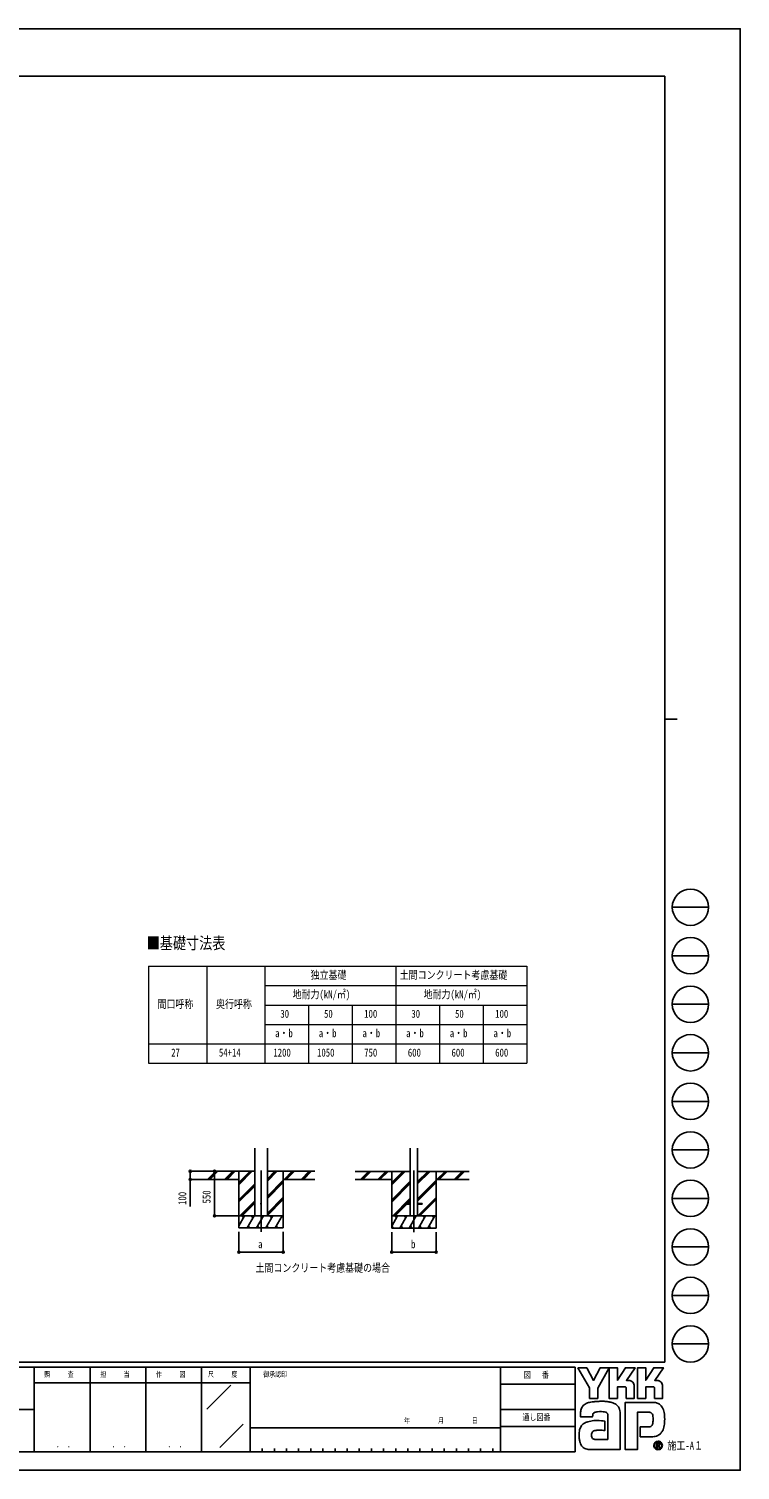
# Model space of a CAD drawing. Units: millimetres, scale not verified. Extents: x -12615 to 12615, y -8910 to 8910.
# Drawn here: x 3818 to 12615, y -8910 to 8910 of the extents above; entities that cross this region are included whole.
import ezdxf
from ezdxf.enums import TextEntityAlignment as Align

# ---------------------------------------------------------------- set-up
doc = ezdxf.new("R2010")
doc.units = ezdxf.units.MM
doc.header["$LTSCALE"] = 50
doc.layers.add('0-1_TABLE1', color=7, linetype='Continuous', lineweight=18)
for name, color, linetype in [('0-2_USER1', 3, 'Continuous'), ('0-3_YKK_12', 2, 'Continuous'), ('0-5_YKK_A1', 4, 'Continuous'), ('0-6_YKK_D', 6, 'Continuous'), ('0-7_YKK_ZWAK', 7, 'Continuous')]:
    doc.layers.add(name, color=color, linetype=linetype)
doc.styles.add('ＭＳ ゴシック', font='')
doc.styles.get('ＭＳ ゴシック').set_extended_font_data('MS Gothic')

msp = doc.modelspace()

# ---------------------------------------------------------------- linework, layer by layer
at = {"layer": '0-1_TABLE1'}
for p, q in [((5298.06, -2678.91), (9978.06, -2678.91)), ((5298.06, -2678.91), (5298.06, -3878.91)), ((6018.06, -2678.91), (6018.06, -3878.91)), ((6738.06, -2678.91), (6738.06, -3878.91)), ((8358.06, -2678.91), (8358.06, -3878.91)), ((6738.06, -2918.91), (9978.06, -2918.91)), ((6738.06, -3158.91), (9978.06, -3158.91)), ((7278.06, -3158.91), (7278.06, -3878.91)), ((7818.06, -3158.91), (7818.06, -3878.91)), ((8898.06, -3158.91), (8898.06, -3878.91)), ((9438.06, -3158.91), (9438.06, -3878.91)), ((6738.06, -3398.91), (9978.06, -3398.91)), ((5298.06, -3638.91), (9978.06, -3638.91)), ((5298.06, -3878.91), (9978.06, -3878.91))]:
    msp.add_line(p, q, dxfattribs=at)
msp.add_lwpolyline([(9978.06, -2678.91), (9978.06, -3158.91), (9978.06, -3878.91)], dxfattribs=at)
at = {"layer": '0-3_YKK_12'}
for p, q in [((6690.06, -5205.79), (6690.06, -5964.99)), ((8581.06, -5206.79), (8581.06, -5965.99))]:
    msp.add_line(p, q, dxfattribs=at)
at = {"layer": '0-5_YKK_A1'}
for p, q in [((6612.31, -5765), (6612.31, -4929.64)), ((6767.81, -5765), (6767.81, -4929.64)), ((8535.86, -4930.64), (8535.86, -5766)), ((8626.26, -4930.64), (8626.26, -5766)), ((6612.31, -5215), (5964.11, -5215)), ((6415.06, -5315), (5964.11, -5315)), ((6030.8, -5313.59), (6129.39, -5215)), ((6043.53, -5315), (6143.53, -5215)), ((6057.68, -5315), (6157.68, -5215)), ((6242.93, -5313.59), (6341.52, -5215)), ((6255.67, -5315), (6355.67, -5215)), ((6269.81, -5315), (6369.81, -5215)), ((6415.06, -5215), (6415.06, -5914.99)), ((6415.06, -5381.88), (6581.94, -5215)), ((6415.06, -5367.73), (6567.8, -5215)), ((6415.06, -5353.59), (6553.66, -5215)), ((6767.81, -5337.49), (6890.31, -5215)), ((6767.81, -5323.35), (6876.17, -5215)), ((6767.81, -5309.21), (6862.02, -5215)), ((6767.81, -5215), (7355.68, -5215)), ((6767.81, -5521.34), (6965.06, -5324.09)), ((6767.81, -5535.48), (6965.06, -5338.23)), ((6965.06, -5215), (6965.06, -5914.99)), ((6965.06, -5315), (7355.68, -5315)), ((6974.16, -5315), (7074.16, -5215)), ((6988.3, -5315), (7088.3, -5215)), ((7002.44, -5315), (7102.44, -5215)), ((7186.29, -5315), (7286.29, -5215)), ((7200.43, -5315), (7300.43, -5215)), ((7214.57, -5315), (7314.57, -5215)), ((8535.86, -5216), (7855.11, -5216)), ((8306.06, -5316), (7855.11, -5316)), ((7921.8, -5314.59), (8020.39, -5216)), ((7934.53, -5316), (8034.54, -5216)), ((7948.68, -5316), (8048.68, -5216)), ((8133.93, -5314.59), (8232.53, -5216)), ((8146.67, -5316), (8246.67, -5216)), ((8160.81, -5316), (8260.81, -5216)), ((8306.06, -5216), (8306.06, -5915.99)), ((8306.06, -5382.88), (8472.94, -5216)), ((8306.06, -5368.73), (8458.8, -5216)), ((8306.06, -5354.59), (8444.66, -5216)), ((8306.06, -5566.72), (8535.86, -5336.92)), ((8626.26, -5371.04), (8781.31, -5216)), ((8626.26, -5356.9), (8767.17, -5216)), ((8626.26, -5342.76), (8753.03, -5216)), ((8626.26, -5216), (9264.27, -5216)), ((8626.26, -5554.89), (8856.06, -5325.09)), ((8626.26, -5569.03), (8856.06, -5339.23)), ((8856.06, -5216), (8856.06, -5915.99)), ((8856.06, -5316), (9264.27, -5316)), ((8865.16, -5316), (8965.16, -5216)), ((8879.3, -5316), (8979.3, -5216)), ((8893.44, -5316), (8993.44, -5216)), ((9077.29, -5316), (9177.29, -5216)), ((9091.43, -5316), (9191.43, -5216)), ((9105.57, -5316), (9205.57, -5216)), ((6415.06, -5565.72), (6612.31, -5368.47)), ((6415.06, -5579.86), (6612.31, -5382.62)), ((6415.06, -5594.01), (6612.31, -5396.76)), ((6767.81, -5549.62), (6965.06, -5352.38)), ((8306.06, -5580.86), (8535.86, -5351.07)), ((8306.06, -5595.01), (8535.86, -5365.21)), ((8626.26, -5583.17), (8856.06, -5353.38)), ((6427.92, -5765), (6612.31, -5580.6)), ((6442.06, -5765), (6612.31, -5594.75)), ((6456.2, -5765), (6612.31, -5608.89)), ((6767.81, -5733.47), (6965.06, -5536.22)), ((6767.81, -5747.61), (6965.06, -5550.36)), ((6767.81, -5761.75), (6965.06, -5564.51)), ((8318.92, -5766), (8535.86, -5549.05)), ((8333.06, -5766), (8481.06, -5618)), ((8347.2, -5766), (8492.7, -5620.5)), ((8481.06, -5611.5), (8481.06, -5620.5)), ((8481.06, -5611.5), (8535.86, -5611.5)), ((8481.06, -5620.5), (8535.86, -5620.5)), ((8487.56, -5611.5), (8535.86, -5563.2)), ((8501.7, -5611.5), (8535.86, -5577.34)), ((8626.26, -5611.5), (8681.06, -5611.5)), ((8626.26, -5620.5), (8681.06, -5620.5)), ((8627.28, -5766), (8856.06, -5537.22)), ((8641.43, -5766), (8856.06, -5551.36)), ((8655.57, -5766), (8856.06, -5565.51)), ((8681.06, -5611.5), (8681.06, -5620.5)), ((6415.06, -5890.44), (6487.49, -5764.99)), ((6965.06, -5765), (6415.06, -5765)), ((6472.49, -5790.98), (6457.49, -5765)), ((6516.36, -5914.99), (6602.96, -5764.99)), ((6587.96, -5790.98), (6572.96, -5764.99)), ((6631.83, -5914.99), (6718.43, -5764.99)), ((6703.43, -5790.98), (6688.43, -5765)), ((6747.3, -5914.99), (6833.9, -5765)), ((6818.9, -5790.98), (6803.9, -5764.99)), ((6862.77, -5914.99), (6949.37, -5765)), ((6919.37, -5765), (6919.37, -5764.99)), ((8306.06, -5891.44), (8378.49, -5765.99)), ((8856.06, -5766), (8306.06, -5766)), ((8363.49, -5791.98), (8348.49, -5766)), ((8407.36, -5915.99), (8493.96, -5765.99)), ((8478.96, -5791.98), (8463.96, -5765.99)), ((8522.83, -5915.99), (8609.43, -5765.99)), ((8594.43, -5791.98), (8579.43, -5766)), ((8638.3, -5915.99), (8724.9, -5766)), ((8709.9, -5791.98), (8694.9, -5765.99)), ((8753.77, -5915.99), (8840.37, -5766)), ((8825.37, -5791.98), (8810.37, -5765.99)), ((6415.06, -5914.99), (6965.06, -5914.99)), ((6531.35, -5889.01), (6546.35, -5914.99)), ((6646.82, -5889.02), (6661.82, -5914.99)), ((6762.3, -5889.01), (6777.3, -5914.99)), ((6877.76, -5889.02), (6892.76, -5914.99)), ((8306.06, -5915.99), (8856.06, -5915.99)), ((8306.89, -5890.01), (8321.88, -5915.99)), ((8422.36, -5890.01), (8437.35, -5915.99)), ((8537.83, -5890.02), (8552.82, -5915.99)), ((8653.3, -5890.01), (8668.3, -5915.99)), ((8768.77, -5890.02), (8783.76, -5915.99))]:
    msp.add_line(p, q, dxfattribs=at)
msp.add_circle((6690.06, -5615), 5, dxfattribs=at)
at = {"layer": '0-6_YKK_D'}
for p, q in [((5963.11, -5215), (5814.06, -5215)), ((5963.11, -5315), (5814.06, -5315)), ((6115.06, -5215), (6115.06, -5765)), ((6414.06, -5765), (6114.06, -5765)), ((6415.06, -5964.99), (6415.06, -6215.99)), ((6965.06, -5964.99), (6965.06, -6215.99)), ((8306.06, -5965.99), (8306.06, -6215.99)), ((8856.06, -5965.99), (8856.06, -6215.99)), ((6415.06, -6214.99), (6965.06, -6214.99)), ((8306.06, -6214.99), (8856.06, -6214.99))]:
    msp.add_line(p, q, dxfattribs=at)
msp.add_lwpolyline([(5815.06, -5215), (5815.06, -5315), (5815.06, -5650.8)], dxfattribs=at)
for centre in [(5815.06, -5215), (5815.06, -5315), (6115.06, -5215), (6115.06, -5765), (6415.06, -6214.99), (6965.06, -6214.99), (8306.06, -6214.99), (8856.06, -6214.99)]:
    msp.add_circle(centre, 12.75, dxfattribs=at)
at = {"layer": '0-7_YKK_ZWAK'}
for p, q in [((11685.06, 8325), (-11714.94, 8325)), ((11685.06, 8325), (11685.06, -7575)), ((11685.06, 375), (11835.06, 375)), ((11775.06, -1950), (12225.06, -1950)), ((11775.06, -2550), (12225.06, -2550)), ((11775.06, -3150), (12225.06, -3150)), ((11775.06, -3750), (12225.06, -3750)), ((11775.06, -4350), (12225.06, -4350)), ((11775.06, -4950), (12225.06, -4950)), ((11775.06, -5550), (12225.06, -5550)), ((11775.06, -6150), (12225.06, -6150)), ((11775.06, -6750), (12225.06, -6750)), ((11775.06, -7350), (12225.06, -7350)), ((11685.06, -7575), (-11714.94, -7575)), ((3885.06, -7635), (-14.94, -7635)), ((4575.06, -7635), (4575.06, -8685)), ((5265.06, -7635), (5265.06, -8685)), ((5955.06, -7635), (5955.06, -8685)), ((6555.06, -7635), (5955.06, -7635)), ((9652.56, -7635), (6555.06, -7635)), ((6555.06, -7635), (6555.06, -8685)), ((9652.56, -7635), (9652.56, -8685)), ((10575.06, -7635), (9652.56, -7635)), ((10575.06, -7635), (10575.06, -8685)), ((5955.06, -7830), (3885.06, -7830)), ((5955.06, -7830), (6555.06, -7830)), ((6021.31, -8154.87), (6315.11, -7861.08)), ((9652.56, -7845), (10575.06, -7845)), ((-14.94, -8160), (3885.06, -8160)), ((9652.56, -8160), (10575.06, -8160)), ((6182.02, -8627.97), (6470.68, -8339.3)), ((10575.06, -8370), (9652.56, -8370)), ((6555.06, -8385), (9652.56, -8385)), ((-14.94, -8685), (3885.06, -8685)), ((3885.06, -8685), (5955.06, -8685)), ((5955.06, -8685), (6555.06, -8685)), ((6555.06, -8685), (9652.56, -8685)), ((6705.06, -8640), (6705.06, -8685)), ((6855.06, -8640), (6855.06, -8685)), ((7005.06, -8640), (7005.06, -8685)), ((7155.06, -8640), (7155.06, -8685)), ((7305.06, -8640), (7305.06, -8685)), ((7455.06, -8640), (7455.06, -8685)), ((7605.06, -8640), (7605.06, -8685)), ((7755.06, -8640), (7755.06, -8685)), ((7905.06, -8640), (7905.06, -8685)), ((8055.06, -8640), (8055.06, -8685)), ((8205.06, -8640), (8205.06, -8685)), ((8355.06, -8640), (8355.06, -8685)), ((8505.06, -8640), (8505.06, -8685)), ((8655.06, -8640), (8655.06, -8685)), ((8805.06, -8640), (8805.06, -8685)), ((8955.06, -8640), (8955.06, -8685)), ((9105.06, -8640), (9105.06, -8685)), ((9255.06, -8640), (9255.06, -8685)), ((9405.06, -8640), (9405.06, -8685)), ((9555.06, -8640), (9555.06, -8685)), ((9652.56, -8685), (10575.06, -8685)), ((11600.02, -8651.94), (11600.02, -8651.94))]:
    msp.add_line(p, q, dxfattribs=at)
for points in [[(-12615, -8910), (12615, -8910), (12615, 8910), (-12615, 8910)], [(10608.06, -7644), (10718.49, -7644), (10801.41, -7800.3), (10884.12, -7644), (10994.63, -7644), (10853.01, -7895.97), (10853.01, -8022.4), (10752.29, -8022.4), (10752.29, -7892.57)]]:
    msp.add_lwpolyline(points, close=True, dxfattribs=at)
for points in [[(5955.06, -7635), (3885.06, -7635), (3885.06, -8685)], [(11191.64, -7879.83), (11096.31, -7879.83), (11096.31, -8022.29), (10994.74, -8022.29), (10994.74, -7644), (11096.31, -7644), (11096.31, -7798.75), (11196.21, -7644), (11315.52, -7644), (11208.48, -7800.64), (11212.27, -7800.64), (11216.46, -7800.64), (11220.76, -7800.64), (11224.9, -7800.64), (11228.6, -7800.64), (11231.58, -7800.64), (11233.57, -7800.64), (11234.3, -7800.64)], [(11542.53, -7879.83), (11447.31, -7879.83), (11447.31, -8022.4), (11345.69, -8022.4), (11345.69, -7644), (11447.31, -7644), (11447.31, -7798.75), (11547.1, -7644), (11666.41, -7644), (11559.37, -7800.64), (11563.2, -7800.64), (11567.41, -7800.64), (11571.71, -7800.64), (11575.84, -7800.64), (11579.52, -7800.64), (11582.49, -7800.64), (11584.47, -7800.64), (11585.19, -7800.64)], [(11263.52, -7806.64), (11275.65, -7813.57), (11285.92, -7822.6), (11294.18, -7833.36), (11300.27, -7845.45), (11304.03, -7858.49), (11305.32, -7872.11), (11305.32, -8022.65), (11206.23, -8022.65), (11206.23, -7894.23)], [(11614.45, -7806.64), (11626.61, -7813.57), (11636.92, -7822.6), (11645.22, -7833.36), (11651.35, -7845.45), (11655.14, -7858.49), (11656.44, -7872.11), (11656.44, -8022.4), (11557.12, -8022.4), (11557.12, -7894.23)], [(10814.39, -8196.93), (10807.42, -8200.86), (10801.98, -8205.65), (10797.86, -8211.25), (10794.88, -8217.59), (10792.82, -8224.59), (10791.48, -8232.21), (10790.67, -8240.37), (10790.19, -8249), (10640.23, -8249.37), (10640.67, -8228.86), (10641.5, -8205.82)], [(11123.13, -8157.5), (11127.38, -8174.71), (11129.79, -8193.13), (11130.55, -8212.76), (11130.55, -8655), (10768.66, -8655)], [(10871.84, -8296.58), (10900.22, -8298.46), (10922.53, -8300.96), (10937.13, -8303.3), (10942.36, -8304.7), (10942.36, -8419.42), (10925.77, -8417.67), (10907.57, -8416.68), (10888.94, -8416.3), (10871.06, -8416.36), (10855.1, -8416.69), (10842.25, -8417.13), (10833.68, -8417.51), (10830.56, -8417.68), (10817.59, -8420.05), (10806.4, -8423.76), (10797.01, -8428.84), (10789.4, -8435.31), (10783.58, -8443.19), (10779.55, -8452.51), (10777.31, -8463.3), (10776.86, -8475.57), (10778.29, -8489.07), (10781.15, -8500.22), (10785.28, -8509.25), (10790.48, -8516.37), (10796.58, -8521.78), (10803.4, -8525.72), (10810.76, -8528.37), (10818.48, -8529.97), (10977.79, -8529.97), (10977.79, -8235.22), (10977.83, -8229.38), (10977.53, -8223.66), (10976.78, -8218.16), (10975.5, -8212.94), (10973.59, -8208.07), (10970.96, -8203.64), (10967.51, -8199.72), (10963.16, -8196.37)], [(10963.16, -8196.37), (10953.82, -8192.71), (10938.88, -8189.6), (10919.82, -8187.31), (10898.12, -8186.08), (10875.25, -8186.18), (10852.69, -8187.85)], [(11486.61, -8194.52), (11343.58, -8194.52), (11343.58, -8655), (11193.69, -8655), (11193.69, -8072.37), (11542.06, -8072.37)], [(11636.14, -8113.54), (11645.92, -8125.87), (11653.24, -8137.83), (11658.35, -8148.65)], [(11623.69, -8462.91), (11609.85, -8473.67), (11595.43, -8482.13), (11580.55, -8488.44), (11565.3, -8492.76), (11549.8, -8495.23), (11534.16, -8496.03), (11380.08, -8496.03), (11380.08, -8374.99), (11466.96, -8374.99), (11482.98, -8374.77), (11497.07, -8373.4), (11509.16, -8369.86)], [(11537.48, -8282.99), (11537.29, -8263.9), (11536.38, -8246.69), (11534.23, -8231.59), (11530.31, -8218.78)], [(11623.82, -8587.79), (11623.75, -8586.03), (11623.53, -8584.34), (11623.16, -8582.71), (11622.66, -8581.16), (11622.01, -8579.69), (11621.22, -8578.31), (11620.3, -8577.02), (11619.24, -8575.84), (11617.85, -8574.61), (11616.31, -8573.54), (11614.62, -8572.63), (11612.79, -8571.88), (11610.84, -8571.29), (11608.75, -8570.87), (11606.55, -8570.61), (11604.23, -8570.53), (11581.5, -8570.53), (11581.5, -8637.42), (11588.37, -8637.42), (11588.37, -8577.35), (11604.23, -8577.35), (11605.87, -8577.41), (11607.41, -8577.57), (11608.85, -8577.83), (11610.19, -8578.2), (11611.42, -8578.67), (11612.53, -8579.24), (11613.52, -8579.9), (11614.4, -8580.67)], [(11617.08, -8587.79), (11616.66, -8591.01), (11615.51, -8593.54), (11613.78, -8595.47), (11611.64, -8596.87), (11609.23, -8597.83), (11606.71, -8598.42), (11604.25, -8598.72), (11601.99, -8598.8), (11596.03, -8598.8), (11599.04, -8603.91), (11618.68, -8637.65), (11626.54, -8637.65), (11607.6, -8605.17), (11609.37, -8604.82), (11611.07, -8604.37), (11612.67, -8603.83), (11614.19, -8603.2), (11615.6, -8602.47), (11616.92, -8601.65), (11618.14, -8600.73), (11619.24, -8599.73)]]:
    msp.add_lwpolyline(points, dxfattribs=at)
for centre in [(12000.06, -1950), (12000.06, -2550), (12000.06, -3150), (12000.06, -3750), (12000.06, -4350), (12000.06, -4950), (12000.06, -5550), (12000.06, -6150), (12000.06, -6750), (12000.06, -7350)]:
    msp.add_circle(centre, 225, dxfattribs=at)
for centre, radius, start, end in [((11234.45, -7875.57), 74.93, 78.26798, 90.11215), ((11235.52, -7870.11), 69.37, 66.19963, 78.22058), ((11585.34, -7875.7), 75.07, 78.27851, 90.10826), ((11586.37, -7870.44), 69.7, 66.2483, 78.23226), ((11192.17, -7893.88), 14.06, 358.57817, 92.1683), ((11543.13, -7893.81), 14, 358.29941, 92.43455), ((10913.41, -8221.38), 272.36, 171.55622, 176.72493), ((10821.12, -8207.6), 179.04, 163.48385, 171.57982), ((10774.82, -8193.86), 130.74, 152.2125, 163.4865), ((10754.81, -8183.52), 108.22, 138.03852, 152.12015), ((10754.79, -8184.02), 108.55, 122.60463, 137.83438), ((10769.15, -8207.24), 135.84, 108.37421, 122.42809), ((10791.88, -8288.08), 219.75, 100.93159, 107.35499), ((10866.16, -8648.45), 587.69, 97.86054, 101.37938), ((10901.03, -8890.74), 832.48, 94.90201, 97.9576), ((10853.97, -8290.89), 101.95, 102.4979, 112.84632), ((10903.41, -8910.14), 852, 91.6169, 94.94971), ((10873.7, -8375.98), 189.3, 96.37207, 102.75341), ((10900.11, -8772.18), 714.01, 87.51794, 91.66439), ((10909.38, -8573.33), 514.94, 81.92631, 87.59083), ((10936.76, -8385.69), 325.32, 73.67137, 82.05943), ((10977.38, -8249.75), 183.45, 60.60528, 73.9085), ((10994.01, -8216.59), 146.41, 52.17347, 59.90542), ((11008.88, -8197.34), 122.08, 43.55042, 52.14561), ((11017.07, -8189.43), 110.69, 34.48659, 43.50182), ((11017.13, -8189.26), 110.55, 25.58915, 34.43128), ((11007.29, -8193.87), 121.41, 17.43089, 25.54591), ((11487.42, -8268.03), 73.52, 77.94572, 90.63794), ((11493.81, -8238.05), 42.86, 60.20991, 77.92418), ((11536.36, -8232.64), 160.37, 78.73198, 87.96551), ((11541.07, -8208.59), 135.87, 69.03034, 78.69541), ((11545.45, -8196.9), 123.38, 59.39484, 68.9885), ((11547.48, -8193.34), 119.28, 50.3012, 59.3616), ((11546.74, -8194.18), 120.4, 42.05209, 50.28551), ((11487.28, -8228.44), 188.76, 14.76267, 25.00486), ((11371.51, -8259.99), 308.76, 7.9139, 14.95041), ((10754.78, -8438.01), 127.65, 142.04688, 153.80771), ((10750.42, -8434.88), 122.29, 130.60221, 141.94427), ((10757.63, -8443.54), 133.55, 120.60724, 130.53081), ((10771.85, -8467.72), 161.6, 112.58838, 120.58162), ((10790.98, -8513.7), 211.4, 106.61303, 112.59024), ((10821.07, -8614.84), 316.93, 99.87193, 106.59825), ((10837.93, -8709.82), 413.39, 94.78469, 99.91711), ((10846.14, -8804.31), 508.24, 90.80099, 94.81812), ((10847.39, -8874.68), 578.61, 87.57779, 90.82714), ((11495.16, -8338.28), 34.54, 293.91672, 314.09376), ((11497.96, -8230.26), 34.04, 39.8078, 59.75378), ((11490.45, -8334.13), 40.8, 314.78099, 333.92928), ((11492.14, -8234.71), 41.37, 22.65544, 39.38165), ((11460.15, -8319.42), 74.48, 334.00676, 347.34989), ((11377.49, -8300.27), 159.33, 347.14308, 355.40008), ((11196.61, -8284.73), 340.88, 355.2339, 0.29193), ((11307.45, -8294.38), 373.25, 347.15166, 352.97565), ((11255.87, -8276.8), 425.61, 2.54376, 8.01251), ((11208.51, -8281.51), 473.02, 352.8937, 357.82206), ((11189.59, -8280.29), 491.98, 357.76419, 2.60674), ((10914.4, -8470.46), 291.87, 174.55588, 182.47272), ((11077.49, -8467.89), 454.94, 181.90948, 187.89042), ((10826.95, -8462.09), 204.02, 164.97537, 174.56739), ((10886.08, -8494.82), 261.65, 187.80471, 196.36971), ((10777.37, -8448.87), 152.71, 153.89178, 164.94341), ((11600.11, -8604.57), 52.92, 90.09157, 179.92363), ((11600.1, -8604.47), 52.82, 44.93442, 90.08536), ((11523.69, -8350.16), 150.71, 311.57033, 318.66243), ((11506.24, -8334.86), 173.92, 318.67367, 325.29112), ((11551.08, -8368.28), 118.04, 326.23251, 339.61931), ((11440.22, -8325.35), 236.92, 339.22498, 347.31457), ((10785.01, -8524.67), 156.26, 196.3102, 208.20993), ((10741.01, -8548.09), 106.41, 208.29777, 223.35561), ((10731.08, -8556.83), 93.2, 223.64205, 239.63663), ((10739.32, -8541.84), 110.3, 239.8785, 253.65355), ((10754.4, -8490.03), 164.26, 253.69102, 263.74909), ((10767.18, -8376.29), 278.71, 263.68487, 270.30455), ((11599.78, -8604.63), 52.6, 179.86065, 225.14399), ((11599.77, -8604.4), 47.06, 134.8007, 180.12175), ((11599.58, -8604.7), 46.87, 179.75513, 225.29722), ((11600.03, -8604.63), 52.77, 224.94536, 269.98445), ((11599.91, -8604.13), 46.97, 89.86602, 135.149), ((11599.93, -8605.12), 46.82, 224.62822, 270.10973), ((11600.12, -8604.49), 47.33, 45.03108, 90.11509), ((11600.03, -8604.37), 53.04, 269.98802, 314.93777), ((11599.95, -8604.42), 47.52, 270.09072, 359.90926), ((11607.02, -8587.51), 10.06, 358.3894, 42.86139), ((11607.22, -8588.27), 16.6, 316.37674, 1.6565), ((11600.15, -8604.5), 47.31, 0.00643, 45.07115), ((11600.52, -8604.31), 52.41, 359.78949, 45.13288), ((11600.39, -8604.71), 52.54, 314.92572, 0.23508)]:
    msp.add_arc(centre, radius, start, end, dxfattribs=at)

# ---------------------------------------------------------------- texts
at = {"layer": '0-1_TABLE1', "style": 'ＭＳ ゴシック', "width": 0.8}
for s, p in [('独立基礎', (7303.26, -2866.41)), ('土間コンクリート考慮基礎', (8404.86, -2866.41)), ('地耐力(kN/㎡)', (7080.06, -3106.41)), ('地耐力(kN/㎡)', (8700.06, -3106.41)), ('間口呼称', (5409.66, -3226.41)), ('奥行呼称', (6133.26, -3226.41)), ('30', (6928.86, -3346.41)), ('50', (7468.86, -3346.41)), ('100', (7965.66, -3346.41)), ('30', (8548.86, -3346.41)), ('50', (9088.86, -3346.41)), ('100', (9585.66, -3346.41)), ('a・b', (6864.06, -3586.41)), ('a・b', (7404.06, -3586.41)), ('a・b', (7944.06, -3586.41)), ('a・b', (8484.06, -3586.41)), ('a・b', (9024.06, -3586.41)), ('a・b', (9564.06, -3586.41)), ('27', (5578.86, -3826.41)), ('54+14', (6169.26, -3826.41)), ('1200', (6842.46, -3826.41)), ('1050', (7382.46, -3826.41)), ('750', (7965.66, -3826.41)), ('600', (8505.66, -3826.41)), ('600', (9045.66, -3826.41)), ('600', (9585.66, -3826.41))]:
    msp.add_text(s, height=98.97, dxfattribs=at).set_placement(p, align=Align.BOTTOM_LEFT)
at = {"layer": '0-2_USER1', "style": 'ＭＳ ゴシック', "width": 0.8}
for s, height, p in [('■基礎寸法表', 148.5, (5276.46, -2511.99)), ('土間コンクリート考慮基礎の場合', 98.97, (6621.87, -6487.99))]:
    msp.add_text(s, height=height, dxfattribs=at).set_placement(p, align=Align.BOTTOM_LEFT)
at = {"layer": '0-6_YKK_D', "style": 'ＭＳ ゴシック', "width": 0.8}
for s, p in [('100', (5795.06, -5630.8)), ('550', (6095.06, -5612.4))]:
    msp.add_text(s, height=98.97, rotation=90, dxfattribs=at).set_placement(p, align=Align.BOTTOM_LEFT)
for s, p in [('a', (6654.06, -6194.99)), ('b', (8545.06, -6194.99))]:
    msp.add_text(s, height=98.97, dxfattribs=at).set_placement(p, align=Align.BOTTOM_LEFT)
at = {"layer": '0-7_YKK_ZWAK', "style": 'ＭＳ ゴシック', "width": 0.8}
for s, height, p in [('照     査', 65.98, (4009.26, -7777.5)), ('担     当', 65.98, (4701.66, -7777.5)), ('作     図', 65.98, (5391.66, -7777.5)), ('尺     度', 65.98, (6034.26, -7777.5)), ('御承認印', 65.98, (6717.41, -7777.5)), ('図\u3000 番', 76.98, (9940.21, -7792.5)), ('年        月        日', 65.98, (8459.72, -8349.64)), ('通し図番', 76.98, (9923.41, -8317.5)), ('施工-A１', 98.97, (11715.06, -8685)), ('． ．', 77.75, (4155, -8653.06)), ('． ．', 77.75, (4845, -8653.06)), ('． ．', 77.75, (5535, -8653.06))]:
    msp.add_text(s, height=height, dxfattribs=at).set_placement(p, align=Align.BOTTOM_LEFT)

doc.saveas('drawing.dxf')
